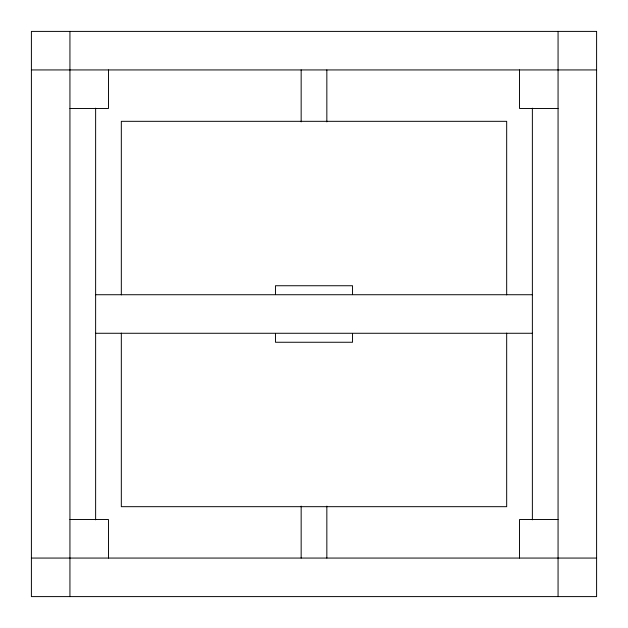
<?xml version="1.0" encoding="UTF-8"?>
<svg xmlns="http://www.w3.org/2000/svg" width="628" height="628" viewBox="0 0 628 628"><rect width="100%" height="100%" fill="white"/><g stroke="black" fill="none" stroke-linecap="round" stroke-linejoin="round"><path stroke-width="0.94" d="M31.4 69.936L596.6 69.936M69.936 108.471L108.471 108.471L108.471 69.936M558.064 108.471L519.529 108.471L519.529 69.936M95.629 294.728L532.371 294.728M95.629 333.272L532.371 333.272M69.936 519.529L108.471 519.529L108.471 558.064M558.064 519.529L519.529 519.529L519.529 558.064M31.4 558.064L596.6 558.064M558.064 31.4L558.064 596.6M532.371 108.165L532.371 519.835M506.678 294.877L506.678 121.322L121.322 121.322L121.322 294.877M506.678 333.123L506.678 506.678L121.322 506.678L121.322 333.123M352.536 294.508L352.536 285.74L275.464 285.74L275.464 294.508M352.536 333.492L352.536 342.26L275.464 342.26L275.464 333.492M326.843 69.936L326.843 121.887M326.843 506.113L326.843 558.064M301.157 69.936L301.157 121.887M301.157 506.113L301.157 558.064M95.629 108.165L95.629 519.835M69.936 31.4L69.936 596.6M596.6 31.4L31.4 31.4L31.4 596.6L596.6 596.6L596.6 31.4"/></g></svg>
